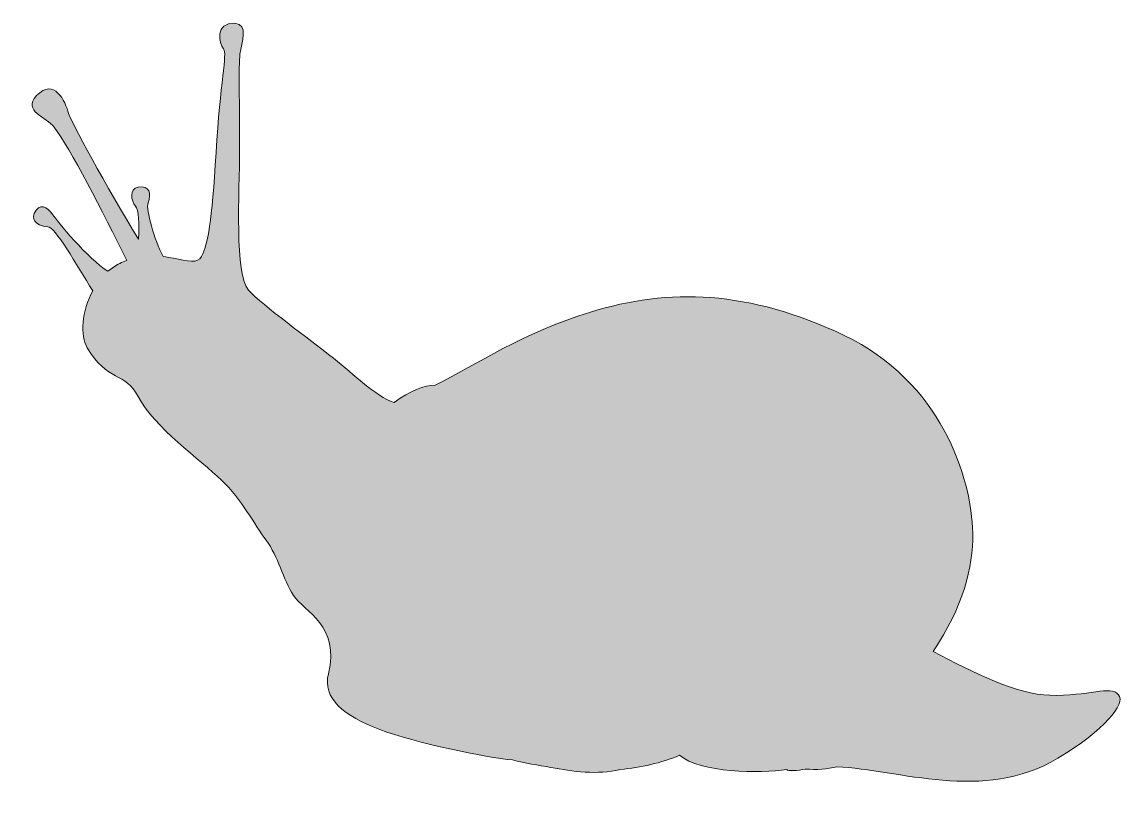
# Model space of a CAD drawing. Header units: inches. Extents: x 107.7 to 169.5, y -302.4 to -258.7.
import ezdxf

# ---------------------------------------------------------------- set-up
doc = ezdxf.new("R2010")
doc.units = ezdxf.units.IN
doc.header["$MEASUREMENT"] = 0
doc.layers.add('Layer 1', color=7, linetype='Continuous')

msp = doc.modelspace()

# ---------------------------------------------------------------- hatches: boundary and pattern name
at = {"layer": 'Layer 1', "true_color": 0xffffff}
h = msp.add_hatch(color=7, dxfattribs=at)
h.dxf.hatch_style = 2
edge = h.paths.add_edge_path()
edge.add_spline(control_points=[(109.455, -269.507), (109.67, -269.832), (111.418, -271.976), (112.544, -272.675), (112.743, -272.504), (112.963, -272.353), (113.207, -272.236), (113.335, -272.174), (113.462, -272.119), (113.591, -272.072), (112.282, -269.361), (110.404, -265.763), (109.526, -264.609), (109.114, -264.066), (107.739, -263.715), (108.552, -262.851), (109.531, -261.814), (110.165, -263.162), (110.341, -263.847), (110.414, -264.134), (112.477, -268.025), (114.25, -270.873), (114.321, -270.013), (114.267, -269.24), (114.08, -269.023), (113.831, -268.732), (113.731, -268.066), (114.23, -267.974), (114.877, -267.855), (114.978, -268.326), (114.789, -268.851), (114.65, -269.23), (115.14, -270.908), (115.631, -271.853), (115.83, -271.879), (116.023, -271.906), (116.207, -271.945), (116.999, -272.107), (117.567, -272.267), (117.786, -271.838), (118.126, -271.166), (118.359, -269.966), (118.59, -266.035), (118.822, -262.103), (119.239, -260.509), (119.007, -260.23), (118.776, -259.951), (118.497, -258.736), (119.647, -258.804), (120.444, -258.853), (120.007, -259.859), (119.926, -260.537), (119.845, -261.213), (119.913, -263.252), (119.91, -265.789), (119.907, -268.322), (119.605, -272.875), (120.409, -273.734), (121.213, -274.591), (123.772, -276.443), (125.163, -277.535), (126.332, -278.457), (127.463, -279.642), (128.561, -280.011), (129.468, -279.33), (130.233, -279.054), (130.848, -279.05), (133.198, -277.861), (135.716, -276.131), (139.533, -274.957), (143.939, -273.599), (148.379, -273.718), (153.738, -276.263), (159.096, -278.806), (160.873, -284.189), (160.921, -287.314), (160.952, -289.283), (160.38, -291.396), (158.71, -293.945), (160.96, -295.134), (163.428, -296.334), (165.244, -296.388), (167.392, -296.453), (168.635, -295.8), (169.084, -296.353), (169.493, -296.855), (168.31, -298.341), (165.689, -299.906), (161.507, -302.406), (156.789, -300.537), (153.327, -300.384), (152.797, -300.521), (152.181, -300.568), (151.545, -300.511), (151.177, -300.595), (150.523, -300.658), (150.527, -300.529), (149.06, -300.791), (145.645, -300.709), (144.526, -299.74), (143.497, -300.181), (142.368, -300.425), (141.197, -300.533), (139.928, -300.851), (138.526, -300.656), (137.326, -300.416), (136.602, -300.312), (135.882, -300.174), (135.174, -300.002), (133.724, -299.875), (129.75, -299.058), (127.747, -298.3), (125.741, -297.541), (124.527, -296.55), (124.877, -295.179), (125.561, -292.5), (123.517, -291.699), (122.924, -290.8), (122.331, -289.898), (122.072, -288.634), (121.395, -287.715), (120.719, -286.8), (120.045, -285.449), (118.889, -284.347), (117.731, -283.244), (115.111, -281.375), (114.228, -279.668), (113.527, -278.314), (112.494, -278.849), (111.386, -276.951), (110.985, -276.265), (111.079, -274.896), (111.69, -273.759), (110.801, -272.326), (109.556, -270.15), (109.172, -270.179), (108.791, -270.207), (108.197, -269.894), (108.42, -269.435), (108.709, -268.845), (109.147, -269.043), (109.455, -269.507)], knot_values=[0, 0, 0, 0, 1, 1, 1, 2, 2, 2, 3, 3, 3, 4, 4, 4, 5, 5, 5, 6, 6, 6, 7, 7, 7, 8, 8, 8, 9, 9, 9, 10, 10, 10, 11, 11, 11, 12, 12, 12, 13, 13, 13, 14, 14, 14, 15, 15, 15, 16, 16, 16, 17, 17, 17, 18, 18, 18, 19, 19, 19, 20, 20, 20, 21, 21, 21, 22, 22, 22, 23, 23, 23, 24, 24, 24, 25, 25, 25, 26, 26, 26, 27, 27, 27, 28, 28, 28, 29, 29, 29, 30, 30, 30, 31, 31, 31, 32, 32, 32, 33, 33, 33, 34, 34, 34, 35, 35, 35, 36, 36, 36, 37, 37, 37, 38, 38, 38, 39, 39, 39, 40, 40, 40, 41, 41, 41, 42, 42, 42, 43, 43, 43, 44, 44, 44, 45, 45, 45, 46, 46, 46, 47, 47, 47, 47], degree=3, periodic=1)

# ---------------------------------------------------------------- linework, layer by layer
at = {"layer": 'Layer 1', "lineweight": 0}
msp.add_open_spline([(109.455, -269.507), (109.67, -269.832), (111.418, -271.976), (112.544, -272.675), (112.743, -272.504), (112.963, -272.353), (113.207, -272.236), (113.335, -272.174), (113.462, -272.119), (113.591, -272.072), (112.282, -269.361), (110.404, -265.763), (109.526, -264.609), (109.114, -264.066), (107.739, -263.715), (108.552, -262.851), (109.531, -261.814), (110.165, -263.162), (110.341, -263.847), (110.414, -264.134), (112.477, -268.025), (114.25, -270.873), (114.321, -270.013), (114.267, -269.24), (114.08, -269.023), (113.831, -268.732), (113.731, -268.066), (114.23, -267.974), (114.877, -267.855), (114.978, -268.326), (114.789, -268.851), (114.65, -269.23), (115.14, -270.908), (115.631, -271.853), (115.83, -271.879), (116.023, -271.906), (116.207, -271.945), (116.999, -272.107), (117.567, -272.267), (117.786, -271.838), (118.126, -271.166), (118.359, -269.966), (118.59, -266.035), (118.822, -262.103), (119.239, -260.509), (119.007, -260.23), (118.776, -259.951), (118.497, -258.736), (119.647, -258.804), (120.444, -258.853), (120.007, -259.859), (119.926, -260.537), (119.845, -261.213), (119.913, -263.252), (119.91, -265.789), (119.907, -268.322), (119.605, -272.875), (120.409, -273.734), (121.213, -274.591), (123.772, -276.443), (125.163, -277.535), (126.332, -278.457), (127.463, -279.642), (128.561, -280.011), (129.468, -279.33), (130.233, -279.054), (130.848, -279.05), (133.198, -277.861), (135.716, -276.131), (139.533, -274.957), (143.939, -273.599), (148.379, -273.718), (153.738, -276.263), (159.096, -278.806), (160.873, -284.189), (160.921, -287.314), (160.952, -289.283), (160.38, -291.396), (158.71, -293.945), (160.96, -295.134), (163.428, -296.334), (165.244, -296.388), (167.392, -296.453), (168.635, -295.8), (169.084, -296.353), (169.493, -296.855), (168.31, -298.341), (165.689, -299.906), (161.507, -302.406), (156.789, -300.537), (153.327, -300.384), (152.797, -300.521), (152.181, -300.568), (151.545, -300.511), (151.177, -300.595), (150.523, -300.658), (150.527, -300.529), (149.06, -300.791), (145.645, -300.709), (144.526, -299.74), (143.497, -300.181), (142.368, -300.425), (141.197, -300.533), (139.928, -300.851), (138.526, -300.656), (137.326, -300.416), (136.602, -300.312), (135.882, -300.174), (135.174, -300.002), (133.724, -299.875), (129.75, -299.058), (127.747, -298.3), (125.741, -297.541), (124.527, -296.55), (124.877, -295.179), (125.561, -292.5), (123.517, -291.699), (122.924, -290.8), (122.331, -289.898), (122.072, -288.634), (121.395, -287.715), (120.719, -286.8), (120.045, -285.449), (118.889, -284.347), (117.731, -283.244), (115.111, -281.375), (114.228, -279.668), (113.527, -278.314), (112.494, -278.849), (111.386, -276.951), (110.985, -276.265), (111.079, -274.896), (111.69, -273.759), (110.801, -272.326), (109.556, -270.15), (109.172, -270.179), (108.791, -270.207), (108.197, -269.894), (108.42, -269.435), (108.709, -268.845), (109.147, -269.043), (109.455, -269.507)], degree=3, knots=[0, 0, 0, 0, 1, 1, 1, 2, 2, 2, 3, 3, 3, 4, 4, 4, 5, 5, 5, 6, 6, 6, 7, 7, 7, 8, 8, 8, 9, 9, 9, 10, 10, 10, 11, 11, 11, 12, 12, 12, 13, 13, 13, 14, 14, 14, 15, 15, 15, 16, 16, 16, 17, 17, 17, 18, 18, 18, 19, 19, 19, 20, 20, 20, 21, 21, 21, 22, 22, 22, 23, 23, 23, 24, 24, 24, 25, 25, 25, 26, 26, 26, 27, 27, 27, 28, 28, 28, 29, 29, 29, 30, 30, 30, 31, 31, 31, 32, 32, 32, 33, 33, 33, 34, 34, 34, 35, 35, 35, 36, 36, 36, 37, 37, 37, 38, 38, 38, 39, 39, 39, 40, 40, 40, 41, 41, 41, 42, 42, 42, 43, 43, 43, 44, 44, 44, 45, 45, 45, 46, 46, 46, 47, 47, 47, 47], dxfattribs=at)

doc.saveas('drawing.dxf')
